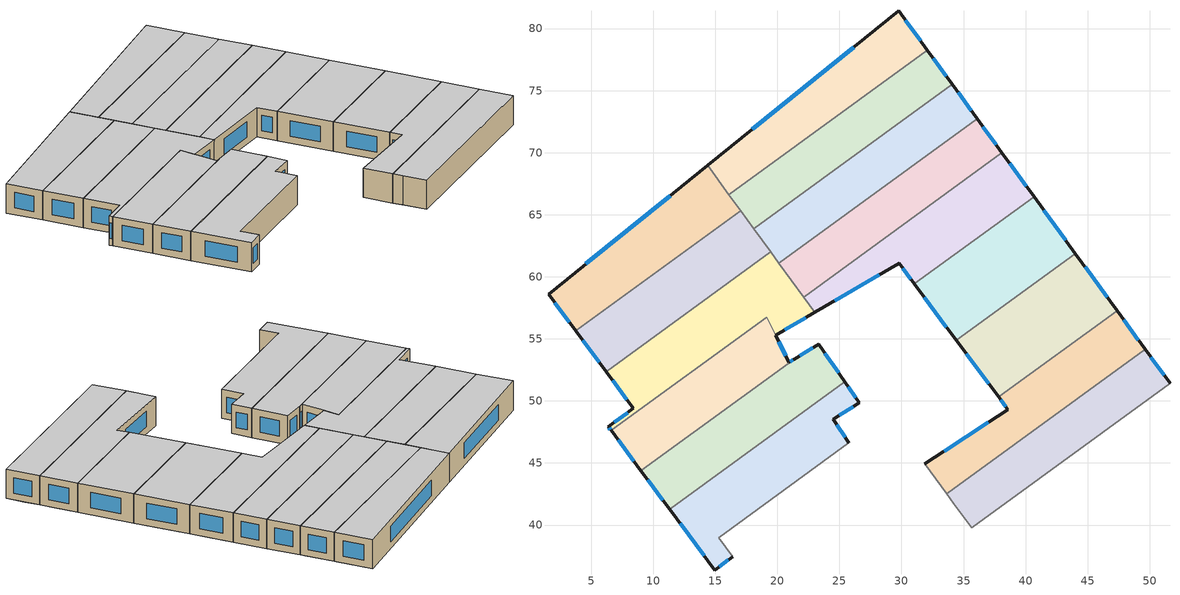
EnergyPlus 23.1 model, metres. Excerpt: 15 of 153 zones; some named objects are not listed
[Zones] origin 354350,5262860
88b84d76ce1c378b_F3_dwelling_0
 floor to 88b84d76ce1c378b_F2_dwelling_0 (EU_floor_Construction): 14.38,68.97 17.04,65.33 3.76,55.65 1.56,58.61 z9
 wall outside (EU_wall_Construction): 14.38,68.97 1.56,58.61 3.76,55.65 z9:12
 wall to 88b84d76ce1c378b_F3_dwelling_1 (EU_wall_Construction): 3.76,55.65 17.04,65.33 z9:12
 wall to 88b84d76ce1c378b_F3_dwelling_15 (EU_wall_Construction): 16.09,66.62 14.38,68.97 z9:12
 wall to 88b84d76ce1c378b_F3_dwelling_16 (EU_wall_Construction): 17.04,65.33 16.09,66.62 z9:12
 window (EU_Window_Construction): 2.08,57.91 3.24,56.35 / 11.37,66.54 4.57,61.04 z9.7:11.3
 ceiling to 88b84d76ce1c378b_F4_dwelling_0 (EU_floor_Construction): 17.04,65.33 14.38,68.97 1.56,58.61 3.76,55.65 z12
88b84d76ce1c378b_F3_dwelling_1
 floor to 88b84d76ce1c378b_F2_dwelling_1 (EU_floor_Construction): 17.04,65.33 19.46,62.01 6.21,52.36 3.76,55.65 z9
 wall outside (EU_wall_Construction): 3.76,55.65 6.21,52.36 z9:12
 wall to 88b84d76ce1c378b_F3_dwelling_2 (EU_wall_Construction): 6.21,52.36 19.46,62.01 z9:12
 wall to 88b84d76ce1c378b_F3_dwelling_17 (EU_wall_Construction): 19.46,62.01 18.1,63.87 z9:12
 wall to 88b84d76ce1c378b_F3_dwelling_16 (EU_wall_Construction): 18.1,63.87 17.04,65.33 z9:12
 window (EU_Window_Construction): 4.33,54.88 5.63,53.13 z9.7:11.3
 ceiling to 88b84d76ce1c378b_F4_dwelling_1 (EU_floor_Construction): 19.46,62.01 17.04,65.33 3.76,55.65 6.21,52.36 z12
88b84d76ce1c378b_F3_dwelling_15
 floor to 88b84d76ce1c378b_F2_dwelling_15 (EU_floor_Construction): 29.77,81.42 31.95,78.43 15.97,66.79 14.38,68.97 z9
 floor to 88b84d76ce1c378b_F2_dwelling_16 (EU_floor_Construction): 31.95,78.43 32.07,78.26 16.09,66.62 15.97,66.79 z9
 wall outside (EU_wall_Construction): 32.08,78.26 29.77,81.42 14.38,68.97 z9:12
 wall to 88b84d76ce1c378b_F3_dwelling_16 (EU_wall_Construction): 16.09,66.62 32.08,78.26 z9:12
 window (EU_Window_Construction): 26.16,78.5 17.99,71.9 / 31.53,79.01 30.31,80.68 z9.7:11.3
 ceiling to 88b84d76ce1c378b_F4_dwelling_15 (EU_floor_Construction): 32.08,78.26 29.77,81.42 14.38,68.97 16.09,66.62 z12
88b84d76ce1c378b_F3_dwelling_16
 floor to 88b84d76ce1c378b_F2_dwelling_16 (EU_floor_Construction): 32.07,78.26 33.83,75.85 17.85,64.21 16.09,66.62 z9
 floor to 88b84d76ce1c378b_F2_dwelling_17 (EU_floor_Construction): 33.83,75.85 34.08,75.51 18.1,63.87 17.85,64.21 z9
 wall outside (EU_wall_Construction): 34.08,75.51 32.08,78.26 z9:12
 wall to 88b84d76ce1c378b_F3_dwelling_17 (EU_wall_Construction): 18.1,63.87 34.08,75.51 z9:12
 window (EU_Window_Construction): 33.61,76.15 32.55,77.62 z9.7:11.3
 ceiling to 88b84d76ce1c378b_F4_dwelling_16 (EU_floor_Construction): 34.08,75.51 32.08,78.26 16.09,66.62 18.1,63.87 z12
88b84d76ce1c378b_F3_dwelling_17
 floor to 88b84d76ce1c378b_F2_dwelling_17 (EU_floor_Construction): 34.08,75.51 35.71,73.27 19.73,61.63 18.1,63.87 z9
 floor to 88b84d76ce1c378b_F2_dwelling_18 (EU_floor_Construction): 35.71,73.27 36.09,72.75 20.11,61.11 19.73,61.63 z9
 wall outside (EU_wall_Construction): 36.09,72.75 34.08,75.51 z9:12
 wall to 88b84d76ce1c378b_F3_dwelling_18 (EU_wall_Construction): 20.11,61.11 36.09,72.75 z9:12
 wall to 88b84d76ce1c378b_F3_dwelling_2 (EU_wall_Construction): 19.46,62.01 20.11,61.11 z9:12
 window (EU_Window_Construction): 35.62,73.4 34.55,74.86 z9.7:11.3
 ceiling to 88b84d76ce1c378b_F4_dwelling_17 (EU_floor_Construction): 36.09,72.75 34.08,75.51 18.1,63.87 20.11,61.11 z12
88b84d76ce1c378b_F3_dwelling_18
 floor to 88b84d76ce1c378b_F2_dwelling_18 (EU_floor_Construction): 36.09,72.75 37.6,70.68 21.61,59.04 20.11,61.11 z9
 floor to 88b84d76ce1c378b_F2_dwelling_19 (EU_floor_Construction): 37.6,70.68 38.1,69.99 22.12,58.35 21.61,59.04 z9
 wall outside (EU_wall_Construction): 38.1,70 36.09,72.75 z9:12
 wall to 88b84d76ce1c378b_F3_dwelling_19 (EU_wall_Construction): 22.12,58.35 38.1,70 z9:12
 wall to 88b84d76ce1c378b_F3_dwelling_2 (EU_wall_Construction): 20.11,61.11 22.12,58.35 z9:12
 window (EU_Window_Construction): 37.63,70.64 36.56,72.1 z9.7:11.3
 ceiling to 88b84d76ce1c378b_F4_dwelling_18 (EU_floor_Construction): 38.1,70 36.09,72.75 20.11,61.11 22.12,58.35 z12
88b84d76ce1c378b_F3_dwelling_19
 floor to 88b84d76ce1c378b_F2_dwelling_19 (EU_floor_Construction): 38.1,69.99 39.64,67.88 29.99,60.85 29.82,61.07 23.01,57.13 22.12,58.35 z9
 floor to 88b84d76ce1c378b_F2_dwelling_20 (EU_floor_Construction): 39.64,67.88 40.68,66.45 31.04,59.43 29.99,60.85 z9
 wall outside (EU_wall_Construction): 40.68,66.45 38.1,70 / 23.01,57.13 29.82,61.07 31.04,59.43 z9:12
 wall to 88b84d76ce1c378b_F3_dwelling_20 (EU_wall_Construction): 31.04,59.43 40.68,66.45 z9:12
 wall to 88b84d76ce1c378b_F3_dwelling_2 (EU_wall_Construction): 22.12,58.35 23.01,57.13 z9:12
 window (EU_Window_Construction): 40.07,67.28 38.7,69.16 / 30.1,60.69 30.75,59.82 / 24.61,58.06 28.22,60.15 z9.7:11.3
 ceiling to 88b84d76ce1c378b_F4_dwelling_19 (EU_floor_Construction): 40.68,66.45 38.1,70 22.12,58.35 23.01,57.13 29.82,61.07 31.04,59.43 z12
88b84d76ce1c378b_F3_dwelling_2
 floor to 88b84d76ce1c378b_F2_dwelling_2 (EU_floor_Construction): 19.46,62.01 23.01,57.13 19.86,55.3 19.15,56.76 6.6,47.62 6.39,47.91 8.4,49.41 6.21,52.36 z9
 wall outside (EU_wall_Construction): 19.86,55.3 23.01,57.13 / 6.21,52.36 8.4,49.41 6.39,47.91 6.6,47.62 z9:12
 wall to 88b84d76ce1c378b_F3_dwelling_3 (EU_wall_Construction): 19.15,56.76 19.86,55.3 / 6.6,47.62 19.14,56.75 z9:12
 window (EU_Window_Construction): 20.6,55.73 22.27,56.7 / 6.44,47.84 6.55,47.69 / 7.93,49.06 6.86,48.26 / 6.72,51.66 7.88,50.1 z9.7:11.3
 ceiling to 88b84d76ce1c378b_F4_dwelling_2 (EU_floor_Construction): 19.86,55.3 23.01,57.13 19.46,62.01 6.21,52.36 8.4,49.41 6.39,47.91 6.6,47.62 19.15,56.76 z12
88b84d76ce1c378b_F3_dwelling_20
 floor to 88b84d76ce1c378b_F2_dwelling_20 (EU_floor_Construction): 40.68,66.45 42.76,63.59 33.15,56.59 31.04,59.43 z9
 floor to 88b84d76ce1c378b_F2_dwelling_21 (EU_floor_Construction): 42.76,63.59 44.01,61.87 34.42,54.88 33.15,56.59 z9
 wall outside (EU_wall_Construction): 31.04,59.43 34.42,54.88 / 44.02,61.87 40.68,66.45 z9:12
 wall to 88b84d76ce1c378b_F3_dwelling_21 (EU_wall_Construction): 34.42,54.88 44.02,61.87 z9:12
 window (EU_Window_Construction): 31.83,58.36 33.63,55.95 / 43.23,62.95 41.46,65.38 z9.7:11.3
 ceiling to 88b84d76ce1c378b_F4_dwelling_20 (EU_floor_Construction): 44.02,61.87 40.68,66.45 31.04,59.43 34.42,54.88 z12
88b84d76ce1c378b_F3_dwelling_21
 floor to 88b84d76ce1c378b_F2_dwelling_22 (EU_floor_Construction): 45.9,59.29 47.37,57.27 37.82,50.32 36.33,52.32 z9
 floor adiabatic (EU_floor_Construction): 44.02,61.87 45.9,59.29 36.33,52.32 34.42,54.88 z9
 wall outside (EU_wall_Construction): 34.42,54.88 37.82,50.32 / 47.37,57.27 44.02,61.87 z9:12
 wall to 88b84d76ce1c378b_F3_dwelling_22 (EU_wall_Construction): 37.82,50.32 47.37,57.27 z9:12
 window (EU_Window_Construction): 35.22,53.81 37.02,51.39 / 46.58,58.35 44.8,60.79 z9.7:11.3
 ceiling to 88b84d76ce1c378b_F4_dwelling_21 (EU_floor_Construction): 47.37,57.27 44.02,61.87 34.42,54.88 37.82,50.32 z12
88b84d76ce1c378b_F3_dwelling_22
 floor to 88b84d76ce1c378b_F2_dwelling_23 (EU_floor_Construction): 48.62,55.54 49.63,54.17 33.65,42.53 31.89,44.93 38.58,49.29 39.09,48.6 z9
 floor to 88b84d76ce1c378b_F2_dwelling_22 (EU_floor_Construction): 47.37,57.27 48.62,55.54 39.09,48.6 37.82,50.32 z9
 wall outside (EU_wall_Construction): 49.63,54.17 47.37,57.27 / 37.82,50.32 38.58,49.29 31.89,44.93 z9:12
 wall to 88b84d76ce1c378b_F3_dwelling_23 (EU_wall_Construction): 33.65,42.53 49.63,54.17 z9:12
 wall to 88b84d76ce1c378b_F3_dwelling_7 (EU_wall_Construction): 31.89,44.93 33.65,42.53 z9:12
 window (EU_Window_Construction): 49.1,54.89 47.9,56.54 / 37.01,48.27 33.46,45.96 / 38,50.08 38.4,49.53 z9.7:11.3
 ceiling to 88b84d76ce1c378b_F4_dwelling_22 (EU_floor_Construction): 49.63,54.17 47.37,57.27 37.82,50.32 38.58,49.29 31.89,44.93 33.65,42.53 z12
88b84d76ce1c378b_F3_dwelling_23
 floor to 88b84d76ce1c378b_F2_dwelling_24 (EU_floor_Construction): 50.51,52.96 51.63,51.41 35.65,39.77 34.52,41.32 z9
 floor to 88b84d76ce1c378b_F2_dwelling_23 (EU_floor_Construction): 49.63,54.17 50.51,52.96 34.52,41.32 33.65,42.53 z9
 wall outside (EU_wall_Construction): 51.64,51.41 49.63,54.17 z9:12
 wall to 88b84d76ce1c378b_F3_dwelling_24 (EU_wall_Construction): 35.65,39.77 51.64,51.41 z9:12
 wall to 88b84d76ce1c378b_F3_dwelling_8 (EU_wall_Construction): 34.23,41.73 35.65,39.77 z9:12
 wall to 88b84d76ce1c378b_F3_dwelling_7 (EU_wall_Construction): 33.65,42.52 34.23,41.72 z9:12
 window (EU_Window_Construction): 51.16,52.06 50.1,53.52 z9.7:11.3
 ceiling to 88b84d76ce1c378b_F4_dwelling_23 (EU_floor_Construction): 51.64,51.41 49.63,54.17 33.65,42.53 35.65,39.77 z12
88b84d76ce1c378b_F3_dwelling_3
 floor to 88b84d76ce1c378b_F2_dwelling_3 (EU_floor_Construction): 19.14,56.75 20.93,53.11 21.35,53.36 9.01,44.38 6.6,47.62 z9
 wall outside (EU_wall_Construction): 6.6,47.62 9.01,44.38 / 21.35,53.36 20.93,53.11 19.86,55.3 z9:12
 wall to 88b84d76ce1c378b_F3_dwelling_4 (EU_wall_Construction): 9.01,44.38 21.35,53.36 z9:12
 window (EU_Window_Construction): 7.17,46.86 8.45,45.14 / 20.68,53.62 20.11,54.79 / 21.25,53.3 21.03,53.17 z9.7:11.3
 ceiling to 88b84d76ce1c378b_F4_dwelling_3 (EU_floor_Construction): 20.93,53.11 19.14,56.75 6.6,47.62 9.01,44.38 21.35,53.36 z12
88b84d76ce1c378b_F3_dwelling_4
 floor to 88b84d76ce1c378b_F2_dwelling_4 (EU_floor_Construction): 23.33,54.56 25.43,51.55 11.32,41.28 9.01,44.38 21.35,53.36 z9
 wall outside (EU_wall_Construction): 25.43,51.55 23.33,54.56 21.35,53.36 / 9.01,44.38 11.32,41.28 z9:12
 wall to 88b84d76ce1c378b_F3_dwelling_5 (EU_wall_Construction): 11.32,41.28 25.43,51.55 z9:12
 window (EU_Window_Construction): 24.93,52.26 23.82,53.86 / 9.55,43.65 10.77,42 / 22.86,54.28 21.81,53.64 z9.7:11.3
 ceiling to 88b84d76ce1c378b_F4_dwelling_4 (EU_floor_Construction): 25.43,51.55 23.33,54.56 21.35,53.36 9.01,44.38 11.32,41.28 z12
88b84d76ce1c378b_F3_dwelling_5
 floor to 88b84d76ce1c378b_F2_dwelling_5 (EU_floor_Construction): 25.43,51.55 26.61,49.87 24.5,48.51 25.77,46.61 15.26,38.96 16.4,37.43 14.96,36.37 11.32,41.28 z9
 wall outside (EU_wall_Construction): 25.77,46.61 24.5,48.51 26.61,49.87 25.43,51.55 / 11.32,41.28 14.96,36.37 16.4,37.43 z9:12
 wall to 88b84d76ce1c378b_F3_dwelling_6 (EU_wall_Construction): 15.27,38.96 25.77,46.61 / 16.4,37.43 15.26,38.96 z9:12
 window (EU_Window_Construction): 26.33,50.26 25.7,51.16 / 25,48.83 26.11,49.55 / 25.47,47.06 24.8,48.06 / 15.3,36.62 16.06,37.18 / 12.17,40.12 14.1,37.52 z9.7:11.3
 ceiling to 88b84d76ce1c378b_F4_dwelling_5 (EU_floor_Construction): 16.4,37.43 15.26,38.96 25.77,46.61 24.5,48.51 26.61,49.87 25.43,51.55 11.32,41.28 14.96,36.37 z12
[Building]
EU S2 Campaign: North Axis=0; Terrain=City; Solar Distribution=FullExterior
[Site:Location]
Budapest.Ferenc.Liszt.Intl.AP: Latitude=47.437; Longitude=19.256; Time Zone=1; Elevation=185
[SizingPeriod:WeatherFileDays]
AnnualSizingPeriod: Begin Month=1; Begin Day of Month=1; End Month=12; End Day of Month=31; Day of Week for Start Day=Monday; Use Weather File Daylight Saving Period=No; Use Weather File Rain and Snow Indicators=No
[MATERIAL]
EU_InternalMass_Material: Roughness=MediumRough; Thickness=0.1; Conductivity=1; Density=1800; Specific Heat=900; Thermal Absorptance=0.9; Solar Absorptance=0.7; Visible Absorptance=0.7
[MATERIAL:NOMASS] Roughness=MediumRough; Thermal Absorptance=0.9; Solar Absorptance=0.7; Visible Absorptance=0.7
Name | Thermal Resistance
EU_wall_NoMass | 0.832559
EU_floor_NoMass | 0.872794
[WINDOWMATERIAL:SIMPLEGLAZINGSYSTEM]
EU_Window_SimpleGlazing: UFactor=2.79869; Solar Heat Gain Coefficient=0.75; Visible Transmittance=0.75
[CONSTRUCTION]
EU_wall_Construction: EU_wall_NoMass
EU_floor_Construction: EU_floor_NoMass
EU_Window_Construction: EU_Window_SimpleGlazing
EU_InternalMass_Construction: EU_InternalMass_Material
[ZONE] Type=1; Multiplier=1; Ceiling Height=autocalculate; Floor Area=autocalculate; Part of Total Floor Area=Yes
Name | Volume
88b84d76ce1c378b_F3_dwelling_0; 88b84d76ce1c378b_F3_dwelling_19 | 202.233
88b84d76ce1c378b_F3_dwelling_1 | 202.217
88b84d76ce1c378b_F3_dwelling_15 | 202.184
88b84d76ce1c378b_F3_dwelling_16 | 202.313
88b84d76ce1c378b_F3_dwelling_17 | 202.264
88b84d76ce1c378b_F3_dwelling_18 | 202.229
88b84d76ce1c378b_F3_dwelling_2 | 220.923
88b84d76ce1c378b_F3_dwelling_20 | 202.245
88b84d76ce1c378b_F3_dwelling_21 | 202.213
88b84d76ce1c378b_F3_dwelling_22 | 202.254
88b84d76ce1c378b_F3_dwelling_23 | 202.243
88b84d76ce1c378b_F3_dwelling_3 | 183.533
88b84d76ce1c378b_F3_dwelling_4 | 202.275
88b84d76ce1c378b_F3_dwelling_5 | 212.478
[INTERNALMASS] Construction=EU_InternalMass_Construction
Name | Zone or ZoneList | Surface Area
88b84d76ce1c378b_F3_dwelling_0_EU_InternalMass | 88b84d76ce1c378b_F3_dwelling_0 | 67.411
88b84d76ce1c378b_F3_dwelling_1_EU_InternalMass | 88b84d76ce1c378b_F3_dwelling_1 | 67.4058
88b84d76ce1c378b_F3_dwelling_2_EU_InternalMass | 88b84d76ce1c378b_F3_dwelling_2 | 73.6412
88b84d76ce1c378b_F3_dwelling_3_EU_InternalMass | 88b84d76ce1c378b_F3_dwelling_3 | 61.188
88b84d76ce1c378b_F3_dwelling_4_EU_InternalMass | 88b84d76ce1c378b_F3_dwelling_4 | 67.425
88b84d76ce1c378b_F3_dwelling_5_EU_InternalMass | 88b84d76ce1c378b_F3_dwelling_5 | 70.8264
88b84d76ce1c378b_F3_dwelling_15_EU_InternalMass | 88b84d76ce1c378b_F3_dwelling_15 | 67.3948
88b84d76ce1c378b_F3_dwelling_16_EU_InternalMass | 88b84d76ce1c378b_F3_dwelling_16 | 67.4375
88b84d76ce1c378b_F3_dwelling_17_EU_InternalMass | 88b84d76ce1c378b_F3_dwelling_17 | 67.4215
88b84d76ce1c378b_F3_dwelling_18_EU_InternalMass | 88b84d76ce1c378b_F3_dwelling_18 | 67.4099
88b84d76ce1c378b_F3_dwelling_19_EU_InternalMass | 88b84d76ce1c378b_F3_dwelling_19 | 67.4109
88b84d76ce1c378b_F3_dwelling_20_EU_InternalMass | 88b84d76ce1c378b_F3_dwelling_20 | 67.4153
88b84d76ce1c378b_F3_dwelling_21_EU_InternalMass | 88b84d76ce1c378b_F3_dwelling_21 | 67.4044
88b84d76ce1c378b_F3_dwelling_22_EU_InternalMass | 88b84d76ce1c378b_F3_dwelling_22 | 67.418
88b84d76ce1c378b_F3_dwelling_23_EU_InternalMass | 88b84d76ce1c378b_F3_dwelling_23 | 67.4143
[OTHEREQUIPMENT] Fuel Type=Electricity; Design Level Calculation Method=Watts/Area; Power per Zone Floor Area=1; Fraction Latent=0; Fraction Radiant=0; Fraction Lost=0; Carbon Dioxide Generation Rate=0; EndUse Subcategory=EU_Step8_InternalGains
Name | Zone or ZoneList or Space or SpaceList | Schedule
EU_Step8_InternalGain_88b84d76ce1c378b_F3_dwelling_0_f000 | 88b84d76ce1c378b_F3_dwelling_0 | EU_Step8_GainSchedule_88b84d76ce1c378b_F3_dwelling_0_f000
EU_Step8_InternalGain_88b84d76ce1c378b_F3_dwelling_1_f000 | 88b84d76ce1c378b_F3_dwelling_1 | EU_Step8_GainSchedule_88b84d76ce1c378b_F3_dwelling_1_f000
EU_Step8_InternalGain_88b84d76ce1c378b_F3_dwelling_2_f000 | 88b84d76ce1c378b_F3_dwelling_2 | EU_Step8_GainSchedule_88b84d76ce1c378b_F3_dwelling_2_f000
EU_Step8_InternalGain_88b84d76ce1c378b_F3_dwelling_3_f000 | 88b84d76ce1c378b_F3_dwelling_3 | EU_Step8_GainSchedule_88b84d76ce1c378b_F3_dwelling_3_f000
EU_Step8_InternalGain_88b84d76ce1c378b_F3_dwelling_4_f000 | 88b84d76ce1c378b_F3_dwelling_4 | EU_Step8_GainSchedule_88b84d76ce1c378b_F3_dwelling_4_f000
EU_Step8_InternalGain_88b84d76ce1c378b_F3_dwelling_5_f000 | 88b84d76ce1c378b_F3_dwelling_5 | EU_Step8_GainSchedule_88b84d76ce1c378b_F3_dwelling_5_f000
EU_Step8_InternalGain_88b84d76ce1c378b_F3_dwelling_15_f000 | 88b84d76ce1c378b_F3_dwelling_15 | EU_Step8_GainSchedule_88b84d76ce1c378b_F3_dwelling_15_f000
EU_Step8_InternalGain_88b84d76ce1c378b_F3_dwelling_16_f000 | 88b84d76ce1c378b_F3_dwelling_16 | EU_Step8_GainSchedule_88b84d76ce1c378b_F3_dwelling_16_f000
EU_Step8_InternalGain_88b84d76ce1c378b_F3_dwelling_17_f000 | 88b84d76ce1c378b_F3_dwelling_17 | EU_Step8_GainSchedule_88b84d76ce1c378b_F3_dwelling_17_f000
EU_Step8_InternalGain_88b84d76ce1c378b_F3_dwelling_18_f000 | 88b84d76ce1c378b_F3_dwelling_18 | EU_Step8_GainSchedule_88b84d76ce1c378b_F3_dwelling_18_f000
EU_Step8_InternalGain_88b84d76ce1c378b_F3_dwelling_19_f000 | 88b84d76ce1c378b_F3_dwelling_19 | EU_Step8_GainSchedule_88b84d76ce1c378b_F3_dwelling_19_f000
EU_Step8_InternalGain_88b84d76ce1c378b_F3_dwelling_20_f000 | 88b84d76ce1c378b_F3_dwelling_20 | EU_Step8_GainSchedule_88b84d76ce1c378b_F3_dwelling_20_f000
EU_Step8_InternalGain_88b84d76ce1c378b_F3_dwelling_21_f000 | 88b84d76ce1c378b_F3_dwelling_21 | EU_Step8_GainSchedule_88b84d76ce1c378b_F3_dwelling_21_f000
EU_Step8_InternalGain_88b84d76ce1c378b_F3_dwelling_22_f000 | 88b84d76ce1c378b_F3_dwelling_22 | EU_Step8_GainSchedule_88b84d76ce1c378b_F3_dwelling_22_f000
EU_Step8_InternalGain_88b84d76ce1c378b_F3_dwelling_23_f000 | 88b84d76ce1c378b_F3_dwelling_23 | EU_Step8_GainSchedule_88b84d76ce1c378b_F3_dwelling_23_f000
[ZONEVENTILATION:DESIGNFLOWRATE] Schedule=EU_AlwaysOn; Design Flow Rate Calculation Method=AirChanges/Hour; Air Changes per Hour=0.475469; Ventilation Type=Natural; Fan Pressure Rise=0; Fan Total Efficiency=1; Constant Term Coefficient=1; Temperature Term Coefficient=0; Velocity Term Coefficient=0; Velocity Squared Term Coefficient=0; Minimum Indoor Temperature=-100; Maximum Indoor Temperature=100; Delta Temperature=-100; Minimum Outdoor Temperature=-100; Maximum Outdoor Temperature=100; Maximum Wind Speed=40
Name | Zone or ZoneList or Space or SpaceList
EU_ConstantAir_88b84d76ce1c378b_F3_dwelling_0 | 88b84d76ce1c378b_F3_dwelling_0
EU_ConstantAir_88b84d76ce1c378b_F3_dwelling_1 | 88b84d76ce1c378b_F3_dwelling_1
EU_ConstantAir_88b84d76ce1c378b_F3_dwelling_2 | 88b84d76ce1c378b_F3_dwelling_2
EU_ConstantAir_88b84d76ce1c378b_F3_dwelling_3 | 88b84d76ce1c378b_F3_dwelling_3
EU_ConstantAir_88b84d76ce1c378b_F3_dwelling_4 | 88b84d76ce1c378b_F3_dwelling_4
EU_ConstantAir_88b84d76ce1c378b_F3_dwelling_5 | 88b84d76ce1c378b_F3_dwelling_5
EU_ConstantAir_88b84d76ce1c378b_F3_dwelling_15 | 88b84d76ce1c378b_F3_dwelling_15
EU_ConstantAir_88b84d76ce1c378b_F3_dwelling_16 | 88b84d76ce1c378b_F3_dwelling_16
EU_ConstantAir_88b84d76ce1c378b_F3_dwelling_17 | 88b84d76ce1c378b_F3_dwelling_17
EU_ConstantAir_88b84d76ce1c378b_F3_dwelling_18 | 88b84d76ce1c378b_F3_dwelling_18
EU_ConstantAir_88b84d76ce1c378b_F3_dwelling_19 | 88b84d76ce1c378b_F3_dwelling_19
EU_ConstantAir_88b84d76ce1c378b_F3_dwelling_20 | 88b84d76ce1c378b_F3_dwelling_20
EU_ConstantAir_88b84d76ce1c378b_F3_dwelling_21 | 88b84d76ce1c378b_F3_dwelling_21
EU_ConstantAir_88b84d76ce1c378b_F3_dwelling_22 | 88b84d76ce1c378b_F3_dwelling_22
EU_ConstantAir_88b84d76ce1c378b_F3_dwelling_23 | 88b84d76ce1c378b_F3_dwelling_23
[HVACTEMPLATE:ZONE:IDEALLOADSAIRSYSTEM] System Availability Schedule=EU_AlwaysOn; Maximum Heating Supply Air Temperature=50; Minimum Cooling Supply Air Temperature=13; Maximum Heating Supply Air Humidity Ratio=0.0156; Minimum Cooling Supply Air Humidity Ratio=0.0077; Heating Limit=NoLimit; Cooling Limit=NoLimit; Heating Availability Schedule=EU_AlwaysOn; Cooling Availability Schedule=EU_CoolingOff; Dehumidification Control Type=ConstantSensibleHeatRatio; Cooling Sensible Heat Ratio=0.7; Dehumidification Setpoint=60; Humidification Control Type=None; Humidification Setpoint=30; Outdoor Air Method=None; Outdoor Air Flow Rate per Person=0.00944; Outdoor Air Flow Rate per Zone Floor Area=0; Outdoor Air Flow Rate per Zone=0; Demand Controlled Ventilation Type=None; Outdoor Air Economizer Type=NoEconomizer; Heat Recovery Type=None; Sensible Heat Recovery Effectiveness=0.7; Latent Heat Recovery Effectiveness=0.65
Name | Template Thermostat
88b84d76ce1c378b_F3_dwelling_0 | EU_HeatOnly_88b84d76ce1c378b_F3_dwelling_0
88b84d76ce1c378b_F3_dwelling_1 | EU_HeatOnly_88b84d76ce1c378b_F3_dwelling_1
88b84d76ce1c378b_F3_dwelling_2 | EU_HeatOnly_88b84d76ce1c378b_F3_dwelling_2
88b84d76ce1c378b_F3_dwelling_3 | EU_HeatOnly_88b84d76ce1c378b_F3_dwelling_3
88b84d76ce1c378b_F3_dwelling_4 | EU_HeatOnly_88b84d76ce1c378b_F3_dwelling_4
88b84d76ce1c378b_F3_dwelling_5 | EU_HeatOnly_88b84d76ce1c378b_F3_dwelling_5
88b84d76ce1c378b_F3_dwelling_15 | EU_HeatOnly_88b84d76ce1c378b_F3_dwelling_15
88b84d76ce1c378b_F3_dwelling_16 | EU_HeatOnly_88b84d76ce1c378b_F3_dwelling_16
88b84d76ce1c378b_F3_dwelling_17 | EU_HeatOnly_88b84d76ce1c378b_F3_dwelling_17
88b84d76ce1c378b_F3_dwelling_18 | EU_HeatOnly_88b84d76ce1c378b_F3_dwelling_18
88b84d76ce1c378b_F3_dwelling_19 | EU_HeatOnly_88b84d76ce1c378b_F3_dwelling_19
88b84d76ce1c378b_F3_dwelling_20 | EU_HeatOnly_88b84d76ce1c378b_F3_dwelling_20
88b84d76ce1c378b_F3_dwelling_21 | EU_HeatOnly_88b84d76ce1c378b_F3_dwelling_21
88b84d76ce1c378b_F3_dwelling_22 | EU_HeatOnly_88b84d76ce1c378b_F3_dwelling_22
88b84d76ce1c378b_F3_dwelling_23 | EU_HeatOnly_88b84d76ce1c378b_F3_dwelling_23
[SIZING:ZONE] Zone Cooling Design Supply Air Temperature Input Method=SupplyAirTemperature; Zone Cooling Design Supply Air Temperature=13; Zone Heating Design Supply Air Temperature Input Method=SupplyAirTemperature; Zone Heating Design Supply Air Temperature=50; Zone Cooling Design Supply Air Humidity Ratio=0.008; Zone Heating Design Supply Air Humidity Ratio=0.008; Cooling Design Air Flow Method=DesignDay; Cooling Design Air Flow Rate=0; Cooling Minimum Air Flow per Zone Floor Area=0.000762; Cooling Minimum Air Flow=0; Cooling Minimum Air Flow Fraction=0.2; Heating Design Air Flow Method=DesignDay; Heating Design Air Flow Rate=0; Heating Maximum Air Flow per Zone Floor Area=0.002032; Heating Maximum Air Flow=0.141576; Heating Maximum Air Flow Fraction=0.3; Account for Dedicated Outdoor Air System=No; Dedicated Outdoor Air System Control Strategy=NeutralSupplyAir; Dedicated Outdoor Air Low Setpoint Temperature for Design=autosize; Dedicated Outdoor Air High Setpoint Temperature for Design=autosize; Zone Load Sizing Method=Sensible Load Only No Latent Load; Zone Latent Cooling Design Supply Air Humidity Ratio Input Method=HumidityRatioDifference; Zone Cooling Design Supply Air Humidity Ratio Difference=0.005; Zone Latent Heating Design Supply Air Humidity Ratio Input Method=HumidityRatioDifference; Zone Humidification Design Supply Air Humidity Ratio Difference=0.005
88b84d76ce1c378b_F3_dwelling_0; 88b84d76ce1c378b_F3_dwelling_1; 88b84d76ce1c378b_F3_dwelling_2; 88b84d76ce1c378b_F3_dwelling_3; 88b84d76ce1c378b_F3_dwelling_4; 88b84d76ce1c378b_F3_dwelling_5; 88b84d76ce1c378b_F3_dwelling_15; 88b84d76ce1c378b_F3_dwelling_16; 88b84d76ce1c378b_F3_dwelling_17; 88b84d76ce1c378b_F3_dwelling_18; 88b84d76ce1c378b_F3_dwelling_19; 88b84d76ce1c378b_F3_dwelling_20; 88b84d76ce1c378b_F3_dwelling_21; 88b84d76ce1c378b_F3_dwelling_22; 88b84d76ce1c378b_F3_dwelling_23
[SCHEDULE:CONSTANT]
Name | Hourly Value
EU_AlwaysOn | 1
EU_CoolingOff | 0
[SCHEDULE:FILE] Column Number=1; Rows to Skip at Top=0; Number of Hours of Data=8760; Column Separator=Comma; Interpolate to Timestep=No; Minutes per Item=60; Adjust Schedule for Daylight Savings=Yes
Name | File
EU_Step8_GainSchedule_88b84d76ce1c378b_F3_dwelling_0_f000 | ../../schedules/88b84d76ce1c378b/88b84d76ce1c378b_F3_dwelling_0_f000_gain.csv
EU_Step8_GainSchedule_88b84d76ce1c378b_F3_dwelling_1_f000 | ../../schedules/88b84d76ce1c378b/88b84d76ce1c378b_F3_dwelling_1_f000_gain.csv
EU_Step8_GainSchedule_88b84d76ce1c378b_F3_dwelling_2_f000 | ../../schedules/88b84d76ce1c378b/88b84d76ce1c378b_F3_dwelling_2_f000_gain.csv
EU_Step8_GainSchedule_88b84d76ce1c378b_F3_dwelling_3_f000 | ../../schedules/88b84d76ce1c378b/88b84d76ce1c378b_F3_dwelling_3_f000_gain.csv
EU_Step8_GainSchedule_88b84d76ce1c378b_F3_dwelling_4_f000 | ../../schedules/88b84d76ce1c378b/88b84d76ce1c378b_F3_dwelling_4_f000_gain.csv
EU_Step8_GainSchedule_88b84d76ce1c378b_F3_dwelling_5_f000 | ../../schedules/88b84d76ce1c378b/88b84d76ce1c378b_F3_dwelling_5_f000_gain.csv
EU_Step8_GainSchedule_88b84d76ce1c378b_F3_dwelling_15_f000 | ../../schedules/88b84d76ce1c378b/88b84d76ce1c378b_F3_dwelling_15_f000_gain.csv
EU_Step8_GainSchedule_88b84d76ce1c378b_F3_dwelling_16_f000 | ../../schedules/88b84d76ce1c378b/88b84d76ce1c378b_F3_dwelling_16_f000_gain.csv
EU_Step8_GainSchedule_88b84d76ce1c378b_F3_dwelling_17_f000 | ../../schedules/88b84d76ce1c378b/88b84d76ce1c378b_F3_dwelling_17_f000_gain.csv
EU_Step8_GainSchedule_88b84d76ce1c378b_F3_dwelling_18_f000 | ../../schedules/88b84d76ce1c378b/88b84d76ce1c378b_F3_dwelling_18_f000_gain.csv
EU_Step8_GainSchedule_88b84d76ce1c378b_F3_dwelling_19_f000 | ../../schedules/88b84d76ce1c378b/88b84d76ce1c378b_F3_dwelling_19_f000_gain.csv
EU_Step8_GainSchedule_88b84d76ce1c378b_F3_dwelling_20_f000 | ../../schedules/88b84d76ce1c378b/88b84d76ce1c378b_F3_dwelling_20_f000_gain.csv
EU_Step8_GainSchedule_88b84d76ce1c378b_F3_dwelling_21_f000 | ../../schedules/88b84d76ce1c378b/88b84d76ce1c378b_F3_dwelling_21_f000_gain.csv
EU_Step8_GainSchedule_88b84d76ce1c378b_F3_dwelling_22_f000 | ../../schedules/88b84d76ce1c378b/88b84d76ce1c378b_F3_dwelling_22_f000_gain.csv
EU_Step8_GainSchedule_88b84d76ce1c378b_F3_dwelling_23_f000 | ../../schedules/88b84d76ce1c378b/88b84d76ce1c378b_F3_dwelling_23_f000_gain.csv
